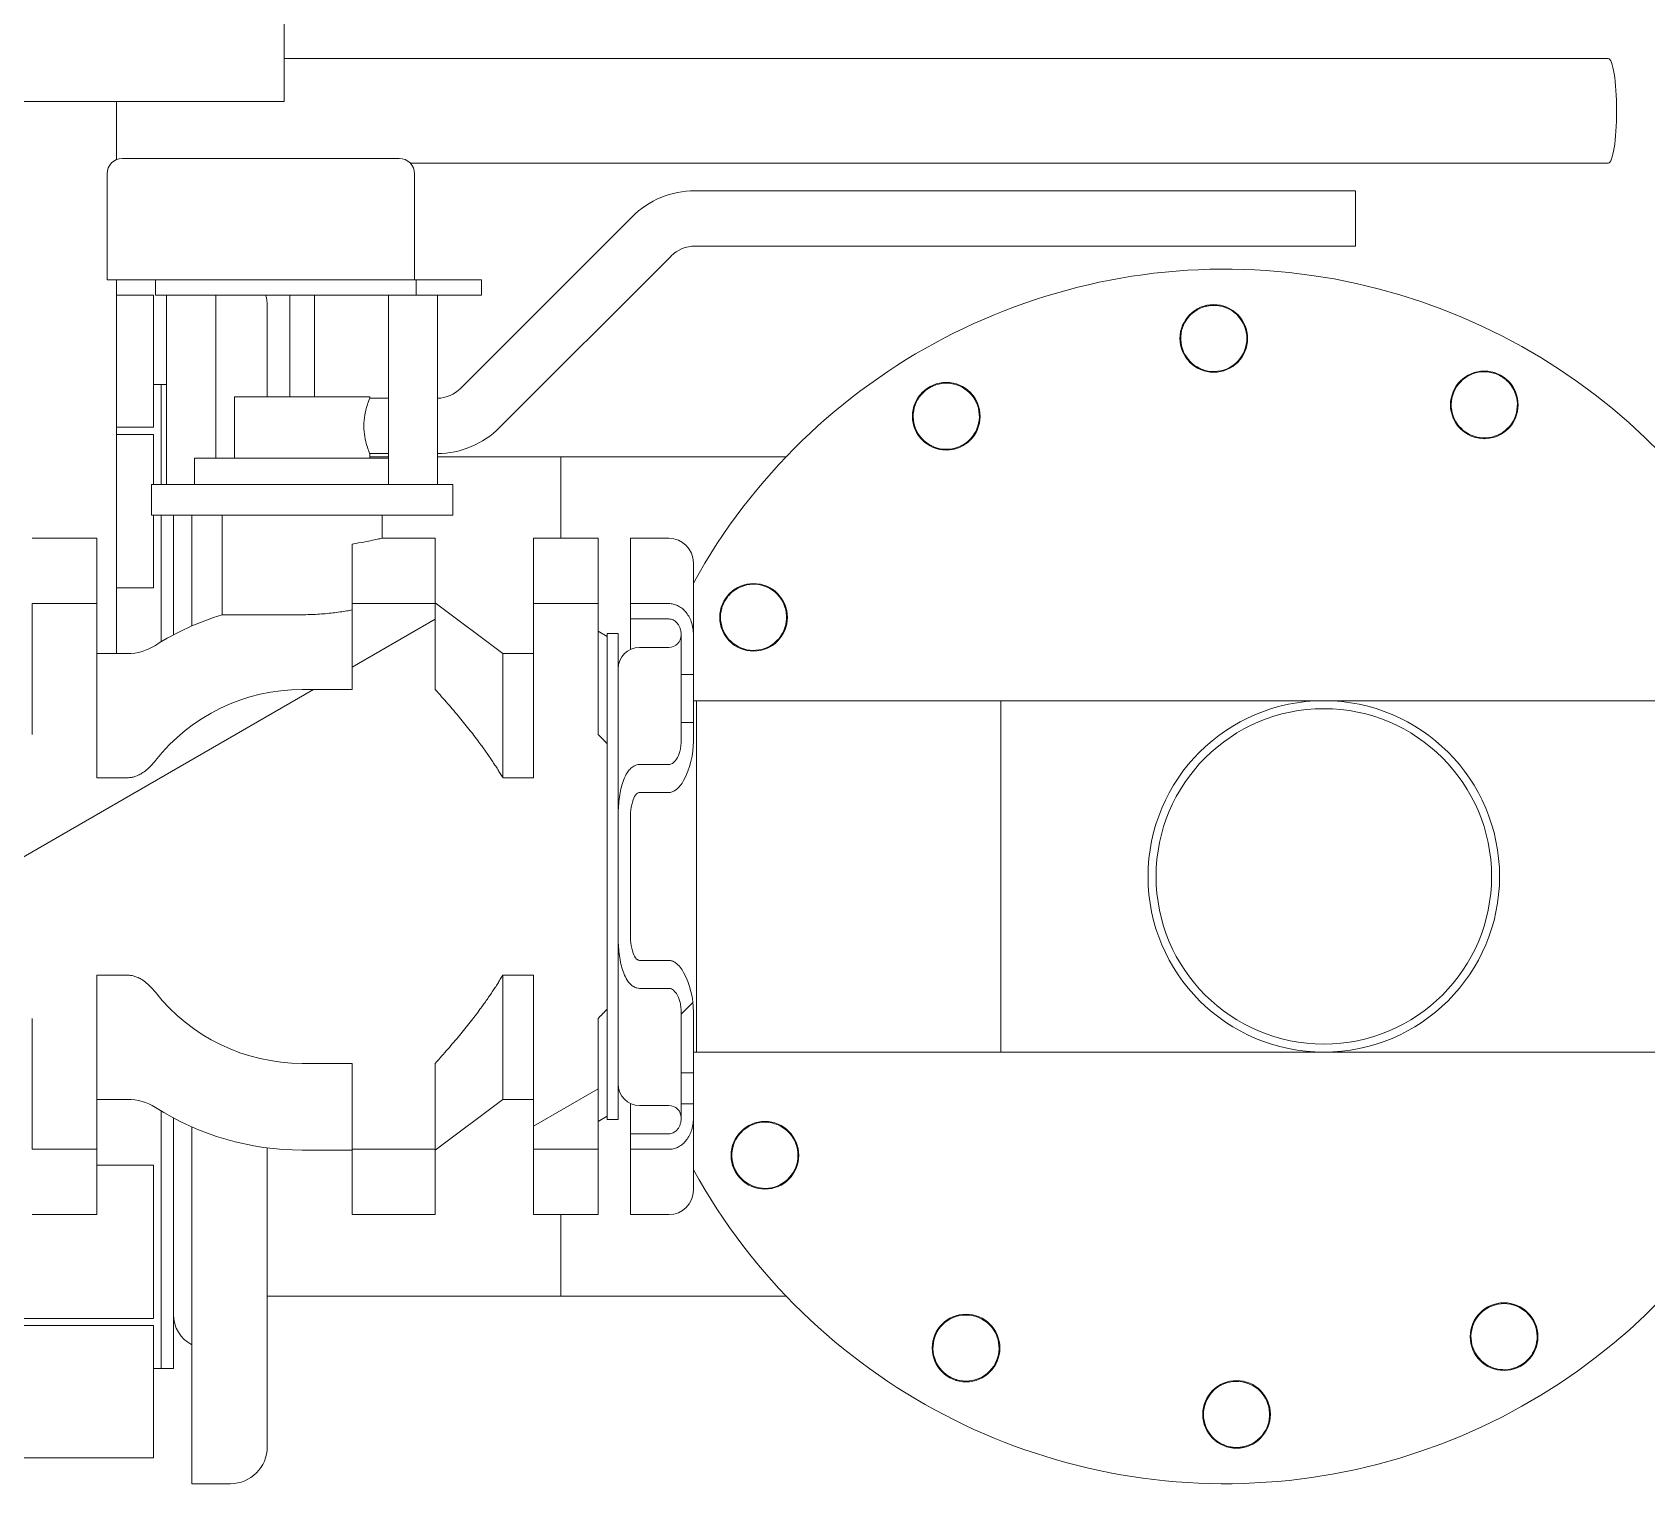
# Model space of a CAD drawing. Header units: millimetres. Extents: x -4172 to 126100, y -2 to 142133.
# Drawn here: x 20759 to 21809, y 14141 to 15085 of the extents above; entities that cross this region are included whole.
import ezdxf

# ---------------------------------------------------------------- set-up
doc = ezdxf.new("R2010")
doc.units = ezdxf.units.MM
doc.header["$LTSCALE"] = 100
doc.layers.add('Hatch', color=7, linetype='Continuous', lineweight=18)
doc.layers.add('P_Biomass (BM)', color=150, linetype='Continuous', lineweight=18, true_color=0x007fff)
pattern_1 = [(45, (0, 0), (-224.5064, 224.5064), [])]

msp = doc.modelspace()

# ---------------------------------------------------------------- hatches: boundary and pattern name
at = {"layer": 'Hatch'}
h = msp.add_hatch(dxfattribs=at)
h.set_pattern_fill('ANSI31', color=256, scale=2540, angle=-14.99998, style=0)
h.set_pattern_definition([(30, (0, 0), (-158.75, 274.963), [])])
edge = h.paths.add_edge_path()
edge.add_line((21133.46, 14449.61), (21133.46, 14497.84))
edge.add_line((21133.46, 14497.84), (21133.46, 14622.07))
edge.add_spline(control_points=[(21133.46, 14622.07), (21130.57, 14625.1), (21127.46, 14628.19)], knot_values=[0, 0, 0, 0.4285084, 0.4285084, 0.4285084], weights=[1, 1.0001882, 1], degree=2, periodic=0)
edge.add_line((21127.46, 14628.19), (21127.46, 14713.32))
edge.add_line((21127.46, 14713.32), (21085.46, 14713.32))
edge.add_line((21085.46, 14713.32), (21085.46, 14600.06))
edge.add_line((21085.46, 14600.06), (21065.46, 14600.06))
edge.add_spline(control_points=[(21065.46, 14600.06), (21050.26, 14625.82), (21021.46, 14657.43)], knot_values=[0, 0, 0, 3.6193458, 3.6193458, 3.6193458], weights=[1, 1.0161532, 1], degree=2, periodic=0)
edge.add_line((21021.46, 14657.43), (21021.46, 14713.32))
edge.add_line((21021.46, 14713.32), (20967.46, 14713.32))
edge.add_line((20967.46, 14713.32), (20967.46, 14657.43))
edge.add_line((20967.46, 14657.43), (20934.96, 14657.43))
edge.add_ellipse((20934.96, 14535.84), major_axis=(0, 121.59), ratio=1, start_angle=0, end_angle=51.71381)
edge.add_spline(control_points=[(20839.53, 14611.17), (20838.91, 14610.39), (20838.26, 14609.62), (20835.68, 14606.74), (20833.55, 14604.82), (20830.62, 14602.86), (20829.77, 14602.35), (20828.01, 14601.48), (20827.1, 14601.11), (20825.52, 14600.6), (20824.71, 14600.39), (20823.06, 14600.13), (20822.23, 14600.06), (20821.46, 14600.06)], knot_values=[5.3395149, 5.3395149, 5.3395149, 5.3395149, 5.477599, 5.477599, 5.8725163, 5.8725163, 6.0070149, 6.0070149, 6.1415135, 6.1415135, 6.2559755, 6.2559755, 6.3704375, 6.3704375, 6.3704375, 6.3704375], degree=3, periodic=0)
edge.add_line((20821.46, 14600.06), (20801.46, 14600.06))
edge.add_line((20801.46, 14600.06), (20801.46, 14713.32))
edge.add_line((20801.46, 14713.32), (20759.46, 14713.32))
edge.add_line((20759.46, 14713.32), (20759.46, 14628.19))
edge.add_spline(control_points=[(20759.46, 14628.19), (20756.36, 14625.1), (20753.46, 14622.07)], knot_values=[0, 0, 0, 0.4285084, 0.4285084, 0.4285084], weights=[1, 1.0001882, 1], degree=2, periodic=0)
edge.add_line((20753.46, 14622.07), (20753.46, 14449.61))
edge.add_spline(control_points=[(20753.46, 14449.61), (20756.36, 14446.58), (20759.46, 14443.49)], knot_values=[0, 0, 0, 0.4285084, 0.4285084, 0.4285084], weights=[1, 1.0001882, 1], degree=2, periodic=0)
edge.add_line((20759.46, 14443.49), (20759.46, 14358.36))
edge.add_line((20759.46, 14358.36), (20801.46, 14358.36))
edge.add_line((20801.46, 14358.36), (20801.46, 14471.61))
edge.add_line((20801.46, 14471.61), (20821.46, 14471.61))
edge.add_spline(control_points=[(20821.46, 14471.61), (20822.23, 14471.61), (20823.06, 14471.55), (20824.71, 14471.28), (20825.52, 14471.08), (20827.1, 14470.57), (20828.01, 14470.2), (20829.77, 14469.32), (20830.62, 14468.82), (20833.55, 14466.86), (20835.68, 14464.93), (20838.26, 14462.05), (20838.91, 14461.28), (20839.53, 14460.5)], knot_values=[6.3704375, 6.3704375, 6.3704375, 6.3704375, 6.4848995, 6.4848995, 6.5993615, 6.5993615, 6.7338601, 6.7338601, 6.8683587, 6.8683587, 7.263276, 7.263276, 7.4013601, 7.4013601, 7.4013601, 7.4013601], degree=3, periodic=0)
edge.add_ellipse((20934.96, 14535.84), major_axis=(75.34, -95.44), ratio=1, start_angle=270, end_angle=321.71381)
edge.add_line((20934.96, 14414.25), (20967.46, 14414.25))
edge.add_line((20967.46, 14414.25), (20967.46, 14358.36))
edge.add_line((20967.46, 14358.36), (21021.46, 14358.36))
edge.add_line((21021.46, 14358.36), (21021.46, 14414.25))
edge.add_spline(control_points=[(21021.46, 14414.25), (21050.26, 14445.86), (21065.46, 14471.61)], knot_values=[0, 0, 0, 3.6193458, 3.6193458, 3.6193458], weights=[1, 1.0161532, 1], degree=2, periodic=0)
edge.add_line((21065.46, 14471.61), (21085.46, 14471.61))
edge.add_line((21085.46, 14471.61), (21085.46, 14358.36))
edge.add_line((21085.46, 14358.36), (21127.46, 14358.36))
edge.add_line((21127.46, 14358.36), (21127.46, 14443.49))
edge.add_spline(control_points=[(21127.46, 14443.49), (21130.57, 14446.58), (21133.46, 14449.61)], knot_values=[0, 0, 0, 0.4285084, 0.4285084, 0.4285084], weights=[1, 1.0001882, 1], degree=2, periodic=0)
h = msp.add_hatch(dxfattribs=at)
h.set_pattern_fill('ANSI31', color=256, scale=2540, style=0)
h.set_pattern_definition(pattern_1)
edge = h.paths.add_edge_path()
edge.add_line((21181.46, 14667.14), (21189.46, 14667.14))
edge.add_line((21189.46, 14667.14), (21189.46, 14693.05))
edge.add_spline(control_points=[(21189.46, 14693.05), (21189.46, 14694.42), (21189.35, 14695.92), (21188.86, 14698.88), (21188.47, 14700.33), (21187.6, 14702.73), (21187.07, 14703.92), (21185.78, 14706.17), (21185.02, 14707.22), (21183.57, 14708.89), (21182.76, 14709.67), (21180.99, 14711.03), (21180.03, 14711.61), (21178.27, 14712.44), (21177.32, 14712.77), (21175.38, 14713.22), (21174.38, 14713.32), (21173.46, 14713.32)], knot_values=[-1.349575, -1.349575, -1.349575, -1.349575, -1.1439763, -1.1439763, -0.9383777, -0.9383777, -0.7604223, -0.7604223, -0.5824669, -0.5824669, -0.428648, -0.428648, -0.2748291, -0.2748291, -0.1374146, -0.1374146, 0, 0, 0, 0], degree=3, periodic=0)
edge.add_line((21173.46, 14713.32), (21148.46, 14713.32))
edge.add_line((21148.46, 14713.32), (21148.46, 14703.3))
edge.add_line((21148.46, 14703.3), (21173.46, 14703.3))
edge.add_spline(control_points=[(21173.46, 14703.3), (21173.92, 14703.3), (21174.42, 14703.25), (21175.38, 14703.03), (21175.85, 14702.86), (21176.73, 14702.44), (21177.21, 14702.14), (21178.1, 14701.45), (21178.5, 14701.06), (21179.23, 14700.21), (21179.61, 14699.67), (21180.26, 14698.53), (21180.53, 14697.93), (21180.97, 14696.71), (21181.16, 14695.98), (21181.41, 14694.5), (21181.46, 14693.74), (21181.46, 14693.05)], knot_values=[0, 0, 0, 0, 0.068367, 0.068367, 0.136734, 0.136734, 0.2141464, 0.2141464, 0.2915587, 0.2915587, 0.3817456, 0.3817456, 0.4719325, 0.4719325, 0.5753725, 0.5753725, 0.6788126, 0.6788126, 0.6788126, 0.6788126], degree=3, periodic=0)
edge.add_line((21181.46, 14693.05), (21181.46, 14667.14))
h = msp.add_hatch(dxfattribs=at)
h.set_pattern_fill('ANSI31', color=256, scale=2540, style=0)
h.set_pattern_definition(pattern_1)
edge = h.paths.add_edge_path()
edge.add_spline(control_points=[(21140.46, 14499.44), (21140.46, 14495.99), (21140.56, 14492.2), (21141.2, 14484.67), (21141.75, 14480.93), (21143, 14476.07), (21143.51, 14474.41), (21144.79, 14471.22), (21145.57, 14469.68), (21146.95, 14467.57), (21147.58, 14466.75), (21149, 14465.28), (21149.79, 14464.63), (21151.18, 14463.8), (21151.92, 14463.48), (21153.14, 14463.13), (21153.86, 14463.03), (21154.46, 14463.03)], knot_values=[1.7070926, 1.7070926, 1.7070926, 1.7070926, 2.2244686, 2.2244686, 2.7418447, 2.7418447, 2.9780871, 2.9780871, 3.2143294, 3.2143294, 3.355631, 3.355631, 3.4969325, 3.4969325, 3.5976216, 3.5976216, 3.6881143, 3.6881143, 3.6881143, 3.6881143], degree=3, periodic=0)
edge.add_line((21154.46, 14463.03), (21173.46, 14463.03))
edge.add_spline(control_points=[(21173.46, 14463.03), (21173.83, 14463.03), (21174.27, 14462.96), (21175.02, 14462.74), (21175.47, 14462.53), (21176.82, 14461.68), (21177.75, 14460.61), (21179.33, 14458.16), (21180.1, 14456.23), (21180.85, 14453.53), (21181.08, 14452.38), (21181.39, 14450.05), (21181.46, 14448.88), (21181.46, 14447.81)], knot_values=[1.6902346, 1.6902346, 1.6902346, 1.6902346, 1.7452298, 1.7452298, 1.807559, 1.807559, 1.9847108, 1.9847108, 2.2445725, 2.2445725, 2.4051975, 2.4051975, 2.5658225, 2.5658225, 2.5658225, 2.5658225], degree=3, periodic=0)
edge.add_line((21181.46, 14447.81), (21181.46, 14408.01))
edge.add_line((21181.46, 14408.01), (21189.46, 14408.01))
edge.add_line((21189.46, 14408.01), (21189.46, 14447.81))
edge.add_spline(control_points=[(21189.46, 14447.81), (21189.46, 14456.22), (21187.29, 14466.07), (21181.81, 14475.62), (21179.97, 14478.14), (21177.2, 14480.14), (21176.35, 14480.61), (21174.94, 14481.1), (21174.14, 14481.24), (21173.46, 14481.24)], knot_values=[1.5894752, 1.5894752, 1.5894752, 1.5894752, 2.8506152, 2.8506152, 3.2410358, 3.2410358, 3.3630572, 3.3630572, 3.4644546, 3.4644546, 3.4644546, 3.4644546], degree=3, periodic=0)
edge.add_line((21173.46, 14481.24), (21154.46, 14481.24))
edge.add_spline(control_points=[(21154.46, 14481.24), (21154.16, 14481.24), (21153.81, 14481.31), (21153.18, 14481.57), (21152.81, 14481.82), (21151.45, 14483.04), (21150.71, 14484.6), (21148.77, 14490), (21148.46, 14495.14), (21148.46, 14499.44)], knot_values=[-2.6755889, -2.6755889, -2.6755889, -2.6755889, -2.6307035, -2.6307035, -2.5738456, -2.5738456, -2.3577302, -2.3577302, -1.7134159, -1.7134159, -1.7134159, -1.7134159], degree=3, periodic=0)
edge.add_line((21148.46, 14499.44), (21148.46, 14572.24))
edge.add_spline(control_points=[(21148.46, 14572.24), (21148.46, 14576.53), (21148.77, 14581.68), (21150.71, 14587.08), (21151.45, 14588.64), (21152.81, 14589.85), (21153.18, 14590.11), (21153.81, 14590.36), (21154.16, 14590.44), (21154.46, 14590.44)], knot_values=[1.7134159, 1.7134159, 1.7134159, 1.7134159, 2.3577302, 2.3577302, 2.5738456, 2.5738456, 2.6307035, 2.6307035, 2.6755889, 2.6755889, 2.6755889, 2.6755889], degree=3, periodic=0)
edge.add_line((21154.46, 14590.44), (21173.46, 14590.44))
edge.add_spline(control_points=[(21173.46, 14590.44), (21174.14, 14590.44), (21174.94, 14590.58), (21176.35, 14591.06), (21177.2, 14591.53), (21179.97, 14593.53), (21181.81, 14596.06), (21187.29, 14605.61), (21189.46, 14615.46), (21189.46, 14623.87)], knot_values=[3.4644546, 3.4644546, 3.4644546, 3.4644546, 3.5658521, 3.5658521, 3.6878734, 3.6878734, 4.078294, 4.078294, 5.3394341, 5.3394341, 5.3394341, 5.3394341], degree=3, periodic=0)
edge.add_line((21189.46, 14623.87), (21189.46, 14635.91))
edge.add_line((21189.46, 14635.91), (21181.46, 14635.91))
edge.add_line((21181.46, 14635.91), (21181.46, 14623.87))
edge.add_spline(control_points=[(21181.46, 14623.87), (21181.46, 14622.8), (21181.39, 14621.62), (21181.08, 14619.3), (21180.85, 14618.14), (21180.1, 14615.44), (21179.33, 14613.51), (21177.75, 14611.07), (21176.82, 14609.99), (21175.47, 14609.15), (21175.02, 14608.94), (21174.27, 14608.71), (21173.83, 14608.65), (21173.46, 14608.65)], knot_values=[0.8146468, 0.8146468, 0.8146468, 0.8146468, 0.9752718, 0.9752718, 1.1358967, 1.1358967, 1.3957585, 1.3957585, 1.5729103, 1.5729103, 1.6352395, 1.6352395, 1.6902346, 1.6902346, 1.6902346, 1.6902346], degree=3, periodic=0)
edge.add_line((21173.46, 14608.65), (21154.46, 14608.65))
edge.add_spline(control_points=[(21154.46, 14608.65), (21153.86, 14608.65), (21153.14, 14608.54), (21151.92, 14608.2), (21151.18, 14607.87), (21149.79, 14607.05), (21149, 14606.4), (21147.58, 14604.92), (21146.95, 14604.1), (21145.57, 14602), (21144.79, 14600.46), (21143.51, 14597.26), (21143, 14595.61), (21141.75, 14590.74), (21141.2, 14587.01), (21140.56, 14579.48), (21140.46, 14575.69), (21140.46, 14572.24)], knot_values=[-3.6881143, -3.6881143, -3.6881143, -3.6881143, -3.5976216, -3.5976216, -3.4969325, -3.4969325, -3.355631, -3.355631, -3.2143294, -3.2143294, -2.9780871, -2.9780871, -2.7418447, -2.7418447, -2.2244686, -2.2244686, -1.7070926, -1.7070926, -1.7070926, -1.7070926], degree=3, periodic=0)
edge.add_line((21140.46, 14572.24), (21140.46, 14499.44))
h = msp.add_hatch(dxfattribs=at)
h.set_pattern_fill('ANSI31', color=256, scale=2540, style=0)
h.set_pattern_definition(pattern_1)
edge = h.paths.add_edge_path()
edge.add_line((21189.46, 14387.87), (21181.46, 14387.87))
edge.add_line((21181.46, 14387.87), (21181.46, 14378.62))
edge.add_spline(control_points=[(21181.46, 14378.62), (21181.46, 14377.93), (21181.41, 14377.18), (21181.16, 14375.69), (21180.97, 14374.96), (21180.53, 14373.75), (21180.26, 14373.14), (21179.61, 14372), (21179.23, 14371.47), (21178.5, 14370.62), (21178.1, 14370.22), (21177.21, 14369.53), (21176.73, 14369.24), (21175.85, 14368.82), (21175.38, 14368.65), (21174.42, 14368.43), (21173.92, 14368.37), (21173.46, 14368.37)], knot_values=[-0.6788126, -0.6788126, -0.6788126, -0.6788126, -0.5753725, -0.5753725, -0.4719325, -0.4719325, -0.3817456, -0.3817456, -0.2915587, -0.2915587, -0.2141464, -0.2141464, -0.136734, -0.136734, -0.068367, -0.068367, 0, 0, 0, 0], degree=3, periodic=0)
edge.add_line((21173.46, 14368.37), (21148.46, 14368.37))
edge.add_line((21148.46, 14368.37), (21148.46, 14358.36))
edge.add_line((21148.46, 14358.36), (21173.46, 14358.36))
edge.add_spline(control_points=[(21173.46, 14358.36), (21174.38, 14358.36), (21175.38, 14358.46), (21177.32, 14358.9), (21178.27, 14359.24), (21180.03, 14360.06), (21180.99, 14360.64), (21182.76, 14362.01), (21183.57, 14362.79), (21185.02, 14364.45), (21185.78, 14365.51), (21187.07, 14367.75), (21187.6, 14368.94), (21188.47, 14371.35), (21188.86, 14372.8), (21189.35, 14375.75), (21189.46, 14377.25), (21189.46, 14378.62)], knot_values=[0, 0, 0, 0, 0.1374146, 0.1374146, 0.2748291, 0.2748291, 0.428648, 0.428648, 0.5824669, 0.5824669, 0.7604223, 0.7604223, 0.9383777, 0.9383777, 1.1439763, 1.1439763, 1.349575, 1.349575, 1.349575, 1.349575], degree=3, periodic=0)
edge.add_line((21189.46, 14378.62), (21189.46, 14387.87))

# ---------------------------------------------------------------- linework, layer by layer
at = {"layer": 'P_Biomass (BM)'}
for p, q in [((20923.29, 15711.84), (20923.29, 15039.84)), ((20923.29, 15067.84), (21784.43, 15067.84)), ((20734.29, 15039.84), (20814.29, 15039.84)), ((20814.29, 15039.84), (20814.29, 15002.09)), ((20923.29, 15039.84), (20814.29, 15039.84)), ((20818.09, 15002.84), (20998.09, 15002.84)), ((21005.24, 14999.84), (21784.43, 14999.84)), ((20808.09, 14923.84), (20808.09, 14992.84)), ((21008.09, 14923.84), (21008.09, 14992.84)), ((21190.53, 14981.84), (21619.96, 14981.84)), ((21619.96, 14945.84), (21619.96, 14981.84)), ((21037.95, 14853.28), (21149.52, 14964.85)), ((21190.53, 14945.84), (21619.96, 14945.84)), ((21063.41, 14827.83), (21174.98, 14939.39)), ((20993.17, 14923.84), (20808.09, 14923.84)), ((20814.29, 14923.84), (20814.29, 14680.84)), ((20839.5, 14913.84), (20839.5, 14923.84)), ((20993.17, 14923.84), (21009.21, 14923.84)), ((21009.21, 14923.84), (21051.64, 14923.84)), ((21009.21, 14913.84), (21009.21, 14923.84)), ((21051.64, 14913.84), (21051.64, 14923.84)), ((20814.29, 14913.91), (20838.29, 14913.91)), ((20838.29, 14873.91), (20838.29, 14913.91)), ((20839.5, 14913.84), (20848.3, 14913.84)), ((20846.84, 14790.84), (20846.84, 14913.84)), ((20856.17, 14913.84), (20848.3, 14913.84)), ((20856.17, 14913.84), (20992.55, 14913.84)), ((20878.84, 14807.84), (20878.84, 14913.84)), ((20926.96, 14847.84), (20926.96, 14913.84)), ((20942.96, 14847.84), (20942.96, 14913.84)), ((20991.09, 14790.84), (20991.09, 14913.84)), ((21000.42, 14913.84), (20992.55, 14913.84)), ((21000.42, 14913.84), (21009.21, 14913.84)), ((21009.21, 14913.84), (21051.64, 14913.84)), ((21023.09, 14790.84), (21023.09, 14913.84)), ((20912.29, 14897.29), (20912.29, 14906.84)), ((20912.29, 14897.29), (20912.29, 14895.03)), ((20912.29, 14847.84), (20912.29, 14895.03)), ((20838.29, 14873.91), (20838.29, 14827.98)), ((20838.29, 14855.84), (20843.29, 14855.84)), ((20843.29, 14790.84), (20843.29, 14855.84)), ((20843.29, 14855.84), (20846.84, 14855.84)), ((20843.29, 14790.84), (20843.29, 14855.84)), ((20890.96, 14847.84), (20978.96, 14847.84)), ((20890.96, 14847.84), (20890.96, 14807.84)), ((20978.96, 14847.84), (20978.96, 14846.84)), ((20978.96, 14846.84), (20991.09, 14846.84)), ((20838.29, 14827.98), (20814.29, 14827.98)), ((20814.29, 14823.33), (20838.29, 14823.33)), ((20838.29, 14790.84), (20838.29, 14823.33)), ((20864.96, 14807.84), (20991.09, 14807.84)), ((20864.96, 14807.84), (20864.96, 14790.84)), ((20978.96, 14810.84), (20991.09, 14810.84)), ((20978.96, 14810.84), (20978.96, 14807.84)), ((20978.96, 14808.84), (20991.09, 14808.84)), ((21023.09, 14808.84), (21103.29, 14808.84)), ((21103.29, 14808.84), (21103.29, 14755.84)), ((21103.29, 14755.84), (21103.29, 14808.84)), ((21249.82, 14808.84), (21103.29, 14808.84)), ((21032.96, 14790.84), (20836.96, 14790.84)), ((20836.96, 14790.84), (20836.96, 14770.84)), ((21032.96, 14770.84), (21032.96, 14790.84)), ((20836.96, 14770.84), (21032.96, 14770.84)), ((20838.29, 14763.33), (20838.29, 14770.84)), ((20838.29, 14763.33), (20838.29, 14723.55)), ((20843.29, 14688.42), (20843.29, 14770.84)), ((20843.29, 14688.42), (20843.29, 14770.84)), ((20851.29, 14692.95), (20851.29, 14770.84)), ((20863.29, 14698.77), (20863.29, 14770.84)), ((20882.96, 14770.84), (20882.96, 14706.07)), ((20986.96, 14770.84), (20986.96, 14755.84)), ((20801.46, 14755.84), (20759.46, 14755.84)), ((20801.46, 14755.84), (20801.46, 14713.32)), ((21021.46, 14755.84), (20986.96, 14755.84)), ((21021.46, 14755.84), (21021.46, 14713.32)), ((21085.46, 14755.84), (21085.46, 14713.32)), ((21127.46, 14755.84), (21085.46, 14755.84)), ((21127.46, 14755.84), (21127.46, 14713.32)), ((21148.46, 14713.32), (21148.46, 14755.84)), ((21148.46, 14755.84), (21173.46, 14755.84)), ((20967.46, 14752.06), (20967.46, 14713.32)), ((21189.46, 14693.05), (21189.46, 14739.84)), ((20838.29, 14723.55), (20814.29, 14723.55)), ((20801.46, 14713.32), (20759.46, 14713.32)), ((20759.46, 14713.32), (20759.46, 14628.19)), ((20801.46, 14600.06), (20801.46, 14713.32)), ((21021.46, 14713.32), (20967.46, 14713.32)), ((20967.46, 14713.32), (20967.46, 14657.43)), ((21065.46, 14680.84), (21021.46, 14713.84)), ((21021.46, 14657.43), (21021.46, 14713.32)), ((21127.46, 14713.32), (21085.46, 14713.32)), ((21085.46, 14713.32), (21085.46, 14600.06)), ((21127.46, 14628.19), (21127.46, 14713.32)), ((21173.46, 14713.32), (21148.46, 14713.32)), ((21148.46, 14713.32), (21148.46, 14703.3)), ((20882.96, 14706.07), (20934.96, 14706.07)), ((21148.46, 14703.3), (21173.46, 14703.3)), ((21148.46, 14683.49), (21148.46, 14703.3)), ((21133.46, 14691.84), (21127.46, 14695.3)), ((21133.46, 14377.84), (21133.46, 14693.84)), ((21133.46, 14693.84), (21140.46, 14693.84)), ((21140.46, 14377.84), (21140.46, 14693.84)), ((21181.46, 14693.05), (21181.46, 14667.14)), ((21189.46, 14667.14), (21189.46, 14693.05)), ((20821.46, 14680.84), (20801.46, 14680.84)), ((21065.46, 14680.84), (21065.46, 14600.06)), ((21085.46, 14680.84), (21065.46, 14680.84)), ((21154.46, 14684.84), (21173.46, 14684.84)), ((21181.46, 14667.14), (21189.46, 14667.14)), ((21181.46, 14635.91), (21181.46, 14667.14)), ((21189.46, 14667.14), (21189.46, 14635.91)), ((20967.46, 14657.43), (20934.96, 14657.43)), ((21189.46, 14650.14), (21191.46, 14650.14)), ((22011.46, 14650.14), (21189.46, 14650.14)), ((21191.46, 14421.54), (21191.46, 14650.14)), ((21389.46, 14421.54), (21389.46, 14650.14)), ((21809.46, 14650.14), (21389.46, 14650.14)), ((21189.46, 14635.91), (21181.46, 14635.91)), ((21181.46, 14635.91), (21181.46, 14623.87)), ((21189.46, 14623.87), (21189.46, 14635.91)), ((21173.46, 14608.65), (21154.46, 14608.65)), ((20821.46, 14600.06), (20801.46, 14600.06)), ((21085.46, 14600.06), (21065.46, 14600.06)), ((21154.46, 14590.44), (21173.46, 14590.44)), ((21148.46, 14499.44), (21148.46, 14572.24)), ((21173.46, 14481.24), (21154.46, 14481.24)), ((20801.46, 14358.36), (20801.46, 14471.61)), ((20801.46, 14471.61), (20821.46, 14471.61)), ((21065.46, 14471.61), (21085.46, 14471.61)), ((21065.46, 14471.61), (21065.46, 14390.84)), ((21085.46, 14471.61), (21085.46, 14358.36)), ((21154.46, 14463.03), (21173.46, 14463.03)), ((20759.46, 14443.49), (20759.46, 14358.36)), ((21127.46, 14358.36), (21127.46, 14443.49)), ((21181.46, 14447.81), (21181.46, 14408.01)), ((21189.46, 14408.01), (21189.46, 14447.81)), ((21189.46, 14421.54), (21191.46, 14421.54)), ((22011.46, 14421.54), (21189.46, 14421.54)), ((21809.46, 14421.54), (21389.46, 14421.54)), ((20934.96, 14414.25), (20967.46, 14414.25)), ((20967.46, 14414.25), (20967.46, 14358.36)), ((21021.46, 14358.36), (21021.46, 14414.25)), ((21181.46, 14408.01), (21189.46, 14408.01)), ((21181.46, 14387.87), (21181.46, 14408.01)), ((21189.46, 14408.01), (21189.46, 14387.87)), ((20821.46, 14390.84), (20801.46, 14390.84)), ((21065.46, 14390.84), (21021.46, 14357.84)), ((21085.46, 14390.84), (21065.46, 14390.84)), ((21148.46, 14368.37), (21148.46, 14388.19)), ((21154.46, 14386.84), (21173.46, 14386.84)), ((21189.46, 14387.87), (21181.46, 14387.87)), ((21181.46, 14387.87), (21181.46, 14378.62)), ((21189.46, 14378.62), (21189.46, 14387.87)), ((20843.29, 14215.84), (20843.29, 14383.26)), ((20843.29, 14215.84), (20843.29, 14383.26)), ((20851.29, 14215.84), (20851.29, 14378.73)), ((21133.46, 14379.84), (21127.46, 14376.37)), ((21133.46, 14377.84), (21140.46, 14377.84)), ((21189.46, 14331.84), (21189.46, 14378.62)), ((20863.29, 14140.84), (20863.29, 14372.9)), ((21173.46, 14368.37), (21148.46, 14368.37)), ((21148.46, 14368.37), (21148.46, 14358.36)), ((20759.46, 14358.36), (20801.46, 14358.36)), ((20801.46, 14358.36), (20801.46, 14315.84)), ((20912.29, 14282.68), (20912.29, 14359.29)), ((20967.46, 14357.84), (20934.96, 14357.84)), ((20967.46, 14358.36), (21021.46, 14358.36)), ((20967.46, 14358.36), (20967.46, 14315.84)), ((21021.46, 14358.36), (21021.46, 14315.84)), ((21085.46, 14358.36), (21127.46, 14358.36)), ((21085.46, 14358.36), (21085.46, 14315.84)), ((21127.46, 14358.36), (21127.46, 14315.84)), ((21148.46, 14358.36), (21173.46, 14358.36)), ((21148.46, 14315.84), (21148.46, 14358.36)), ((20801.46, 14348.13), (20838.29, 14348.13)), ((20838.29, 14348.13), (20838.29, 14308.35)), ((20801.46, 14315.84), (20759.46, 14315.84)), ((21021.46, 14315.84), (20967.46, 14315.84)), ((21127.46, 14315.84), (21085.46, 14315.84)), ((21103.29, 14315.84), (21103.29, 14262.84)), ((21103.29, 14262.84), (21103.29, 14315.84)), ((21148.46, 14315.84), (21173.46, 14315.84)), ((20838.29, 14248.35), (20838.29, 14308.35)), ((20912.29, 14282.68), (20912.29, 14275.82)), ((20912.29, 14180.99), (20912.29, 14275.82)), ((20912.29, 14262.84), (21103.29, 14262.84)), ((21249.82, 14262.84), (21103.29, 14262.84)), ((20710.29, 14248.35), (20838.29, 14248.35)), ((20710.29, 14243.7), (20838.29, 14243.7)), ((20838.29, 14243.7), (20838.29, 14197.76)), ((20838.29, 14215.84), (20843.29, 14215.84)), ((20843.29, 14215.84), (20851.29, 14215.84)), ((20838.29, 14157.76), (20838.29, 14197.76)), ((20912.29, 14180.99), (20912.29, 14178.34)), ((20912.29, 14164.84), (20912.29, 14178.34)), ((20710.29, 14157.76), (20838.29, 14157.76)), ((20863.29, 14140.84), (20888.29, 14140.84))]:
    msp.add_line(p, q, dxfattribs=at)
for centre, radius in [((21527.89, 14885.76), 22), ((21703.84, 14842.58), 22), ((21353.92, 14835.17), 22), ((21228.55, 14704.38), 22), ((21599.46, 14535.84), 114.3), ((21599.46, 14535.84), 109.1), ((21235.96, 14354.46), 22), ((21366.75, 14229.09), 22), ((21716.67, 14236.5), 22), ((21542.7, 14185.92), 22)]:
    msp.add_circle(centre, radius, dxfattribs=at)
for centre, radius, start, end in [((20818.09, 14992.84), 10, 90, 180), ((20998.09, 14992.84), 10, 0, 90), ((21190.53, 14923.84), 58, 90, 135), ((21190.53, 14923.84), 22, 90, 135), ((21535.29, 14535.84), 395, 16.82007, 151.1067), ((20888.29, 14906.84), 24, 0, 16.95776), ((21527.89, 14885.76), 21.5, 103.96535, 78.46011), ((21703.84, 14842.58), 21.5, 73.96535, 48.46011), ((21022.4, 14868.84), 22, 271.80653, 315), ((21353.92, 14835.17), 21.5, 133.96535, 108.46011), ((21022.4, 14868.84), 58, 270.68514, 315), ((21173.46, 14739.84), 16, 0, 90), ((21228.55, 14704.38), 21.5, 163.96535, 138.46011), ((20934.96, 14535.84), 178, 106.98581, 122.42346), ((21173.46, 14692.84), 8, 270, 0), ((20821.46, 14714.52), 33.69, 270, 302.42346), ((21154.46, 14670.84), 14, 90, 180), ((20934.96, 14535.84), 121.59, 90, 141.71381), ((20934.96, 14535.84), 121.59, 218.28619, 270), ((21535.29, 14535.84), 395, 208.8933, 343.17993), ((21154.46, 14400.84), 14, 180, 270), ((20821.46, 14357.15), 33.69, 57.57654, 90), ((20934.96, 14535.84), 178, 237.57654, 270), ((21173.46, 14378.84), 8, 0, 90), ((21235.96, 14354.46), 21.5, 223.96535, 198.46011), ((21173.46, 14331.84), 16, 270, 0), ((20873.29, 14250.84), 22, 180, 242.96431), ((21366.75, 14229.09), 21.5, 253.96535, 228.46011), ((21716.67, 14236.5), 21.5, 313.96535, 288.46011), ((21542.7, 14185.92), 21.5, 283.96535, 258.46011), ((20888.29, 14164.84), 24, 270, 0)]:
    msp.add_arc(centre, radius, start, end, dxfattribs=at)
msp.add_ellipse((21784.43, 15033.84), major_axis=(0, 34), ratio=0.1604223, start_param=3.1415927, end_param=6.2831853, dxfattribs=at)
for points, knots in [([(21522.7, 14906.62), (21522.81, 14906.65), (21522.93, 14906.68), (21523.87, 14906.9), (21524.71, 14907.04), (21525.91, 14907.17), (21526.26, 14907.2), (21526.75, 14907.23), (21526.9, 14907.24), (21527.12, 14907.25), (21527.19, 14907.25), (21527.31, 14907.25), (21527.36, 14907.25), (21527.45, 14907.26), (21527.5, 14907.26), (21527.61, 14907.26), (21527.67, 14907.26), (21527.86, 14907.26), (21527.99, 14907.26), (21529.13, 14907.25), (21530.15, 14907.16), (21531.5, 14906.96), (21531.84, 14906.89), (21532.19, 14906.82)], [-0.58655604, -0.58655604, -0.58655604, -0.58655604, -0.56860176, -0.56860176, -0.44141973, -0.44141973, -0.38852088, -0.38852088, -0.36684627, -0.36684627, -0.35574303, -0.35574303, -0.34855493, -0.34855493, -0.3417734, -0.3417734, -0.33268463, -0.33268463, -0.31326392, -0.31326392, -0.16085624, -0.16085624, -0.10822185, -0.10822185, -0.10822185, -0.10822185]), ([(20912.29, 14895.03), (20912.29, 14895.33), (20912.29, 14895.6), (20912.29, 14896.48), (20912.29, 14896.91), (20912.29, 14897.22), (20912.29, 14897.27), (20912.29, 14897.29)], [-2.17736247, -2.17736247, -2.17736247, -2.17736247, -2.07623279, -2.07623279, -1.81189965, -1.81189965, -1.69812221, -1.69812221, -1.69812221, -1.69812221]), ([(21709.78, 14863.25), (21709.95, 14863.2), (21710.11, 14863.15), (21711.07, 14862.85), (21711.85, 14862.55), (21712.92, 14862.08), (21713.22, 14861.93), (21713.65, 14861.72), (21713.78, 14861.65), (21713.96, 14861.55), (21714.01, 14861.52), (21714.11, 14861.47), (21714.14, 14861.45), (21714.21, 14861.41), (21714.25, 14861.4), (21714.33, 14861.35), (21714.38, 14861.32), (21714.53, 14861.24), (21714.63, 14861.18), (21715.68, 14860.57), (21716.57, 14859.94), (21717.64, 14859.07), (21717.87, 14858.87), (21718.1, 14858.68)], [-0.5865445, -0.5865445, -0.5865445, -0.5865445, -0.56031937, -0.56031937, -0.43572732, -0.43572732, -0.38549956, -0.38549956, -0.36394548, -0.36394548, -0.3544657, -0.3544657, -0.34825174, -0.34825174, -0.3423328, -0.3423328, -0.33431261, -0.33431261, -0.31612682, -0.31612682, -0.15331458, -0.15331458, -0.1082215, -0.1082215, -0.1082215, -0.1082215]), ([(21338.99, 14850.65), (21339.08, 14850.73), (21339.17, 14850.82), (21339.87, 14851.48), (21340.53, 14852.02), (21341.5, 14852.73), (21341.79, 14852.93), (21342.2, 14853.2), (21342.32, 14853.28), (21342.51, 14853.4), (21342.57, 14853.44), (21342.68, 14853.5), (21342.72, 14853.53), (21342.8, 14853.57), (21342.84, 14853.6), (21342.93, 14853.65), (21342.98, 14853.68), (21343.14, 14853.78), (21343.25, 14853.84), (21344.25, 14854.41), (21345.17, 14854.84), (21346.45, 14855.34), (21346.78, 14855.46), (21347.11, 14855.57)], [-0.58655604, -0.58655604, -0.58655604, -0.58655604, -0.56860176, -0.56860176, -0.44141973, -0.44141973, -0.38852088, -0.38852088, -0.36684627, -0.36684627, -0.35574303, -0.35574303, -0.34855493, -0.34855493, -0.3417734, -0.3417734, -0.33268463, -0.33268463, -0.31326392, -0.31326392, -0.16085624, -0.16085624, -0.10822185, -0.10822185, -0.10822185, -0.10822185]), ([(20975.11, 14828.84), (20975.11, 14831.13), (20975.33, 14833.55), (20976.08, 14837.98), (20976.6, 14839.98), (20977.56, 14843.15), (20978.06, 14844.53), (20978.77, 14846.38), (20978.96, 14846.84), (20978.96, 14846.84)], [0, 0, 0, 0, 0.3436315, 0.3436315, 0.6872631, 0.6872631, 1.0305113, 1.0305113, 1.3737596, 1.3737596, 1.3737596, 1.3737596]), ([(20978.96, 14810.84), (20978.96, 14810.84), (20978.77, 14811.3), (20978.06, 14813.15), (20977.56, 14814.53), (20976.6, 14817.69), (20976.08, 14819.7), (20975.33, 14824.12), (20975.11, 14826.55), (20975.11, 14828.84)], [4.1212787, 4.1212787, 4.1212787, 4.1212787, 4.464527, 4.464527, 4.8077752, 4.8077752, 5.1514068, 5.1514068, 5.4950383, 5.4950383, 5.4950383, 5.4950383]), ([(20986.96, 14755.84), (20986.96, 14755.84), (20986.65, 14755.76), (20985.33, 14755.46), (20984.32, 14755.22), (20981.66, 14754.64), (20980.01, 14754.29), (20976.2, 14753.54), (20974.03, 14753.13), (20970.41, 14752.52), (20968.98, 14752.29), (20967.46, 14752.06)], [11.8008528, 11.8008528, 11.8008528, 11.8008528, 12.2925277, 12.2925277, 12.7842026, 12.7842026, 13.2758776, 13.2758776, 13.7675525, 13.7675525, 14.0512887, 14.0512887, 14.0512887, 14.0512887]), ([(21189.46, 14693.05), (21189.46, 14694.42), (21189.35, 14695.92), (21188.86, 14698.88), (21188.47, 14700.33), (21187.6, 14702.73), (21187.07, 14703.92), (21185.78, 14706.17), (21185.02, 14707.22), (21183.57, 14708.89), (21182.76, 14709.67), (21180.99, 14711.03), (21180.03, 14711.61), (21178.27, 14712.44), (21177.32, 14712.77), (21175.38, 14713.22), (21174.38, 14713.32), (21173.46, 14713.32)], [-1.349575, -1.349575, -1.349575, -1.349575, -1.1439763, -1.1439763, -0.9383777, -0.9383777, -0.7604223, -0.7604223, -0.5824669, -0.5824669, -0.428648, -0.428648, -0.2748291, -0.2748291, -0.1374146, -0.1374146, 0, 0, 0, 0]), ([(21207.89, 14710.32), (21207.93, 14710.49), (21207.98, 14710.66), (21208.29, 14711.62), (21208.58, 14712.4), (21209.06, 14713.46), (21209.2, 14713.76), (21209.42, 14714.19), (21209.48, 14714.32), (21209.58, 14714.5), (21209.61, 14714.56), (21209.66, 14714.65), (21209.68, 14714.69), (21209.72, 14714.76), (21209.74, 14714.79), (21209.78, 14714.87), (21209.81, 14714.92), (21209.89, 14715.07), (21209.96, 14715.18), (21210.57, 14716.22), (21211.19, 14717.11), (21212.06, 14718.19), (21212.26, 14718.42), (21212.46, 14718.64)], [-0.5865445, -0.5865445, -0.5865445, -0.5865445, -0.56031937, -0.56031937, -0.43572732, -0.43572732, -0.38549956, -0.38549956, -0.36394548, -0.36394548, -0.3544657, -0.3544657, -0.34825174, -0.34825174, -0.3423328, -0.3423328, -0.33431261, -0.33431261, -0.31612682, -0.31612682, -0.15331458, -0.15331458, -0.1082215, -0.1082215, -0.1082215, -0.1082215]), ([(20967.46, 14709.15), (20966.36, 14708.94), (20965.2, 14708.73), (20961.18, 14708.06), (20958.12, 14707.61), (20951.72, 14706.87), (20948.37, 14706.57), (20941.64, 14706.17), (20938.25, 14706.07), (20934.96, 14706.07)], [-1.6866973, -1.6866973, -1.6866973, -1.6866973, -1.478624, -1.478624, -0.9857494, -0.9857494, -0.4928747, -0.4928747, 0, 0, 0, 0]), ([(21173.46, 14703.3), (21173.92, 14703.3), (21174.42, 14703.25), (21175.38, 14703.03), (21175.85, 14702.86), (21176.73, 14702.44), (21177.21, 14702.14), (21178.1, 14701.45), (21178.5, 14701.06), (21179.23, 14700.21), (21179.61, 14699.67), (21180.26, 14698.53), (21180.53, 14697.93), (21180.97, 14696.71), (21181.16, 14695.98), (21181.41, 14694.5), (21181.46, 14693.74), (21181.46, 14693.05)], [0, 0, 0, 0, 0.06836702, 0.06836702, 0.13673403, 0.13673403, 0.21414637, 0.21414637, 0.29155872, 0.29155872, 0.38174559, 0.38174559, 0.47193247, 0.47193247, 0.57537251, 0.57537251, 0.67881256, 0.67881256, 0.67881256, 0.67881256]), ([(21173.46, 14590.44), (21174.14, 14590.44), (21174.94, 14590.58), (21176.35, 14591.06), (21177.2, 14591.53), (21179.97, 14593.53), (21181.81, 14596.06), (21187.29, 14605.61), (21189.46, 14615.46), (21189.46, 14623.87)], [3.4644546, 3.4644546, 3.4644546, 3.4644546, 3.5658521, 3.5658521, 3.6878734, 3.6878734, 4.078294, 4.078294, 5.3394341, 5.3394341, 5.3394341, 5.3394341]), ([(21181.46, 14623.87), (21181.46, 14622.8), (21181.39, 14621.62), (21181.08, 14619.3), (21180.85, 14618.14), (21180.1, 14615.44), (21179.33, 14613.51), (21177.75, 14611.07), (21176.82, 14609.99), (21175.47, 14609.15), (21175.02, 14608.94), (21174.27, 14608.71), (21173.83, 14608.65), (21173.46, 14608.65)], [0.8146468, 0.8146468, 0.8146468, 0.8146468, 0.97527176, 0.97527176, 1.13589672, 1.13589672, 1.39575846, 1.39575846, 1.57291026, 1.57291026, 1.63523945, 1.63523945, 1.69023463, 1.69023463, 1.69023463, 1.69023463]), ([(20839.53, 14611.17), (20838.91, 14610.39), (20838.26, 14609.62), (20835.68, 14606.74), (20833.55, 14604.82), (20830.62, 14602.86), (20829.77, 14602.35), (20828.01, 14601.48), (20827.1, 14601.11), (20825.52, 14600.6), (20824.71, 14600.39), (20823.06, 14600.13), (20822.23, 14600.06), (20821.46, 14600.06)], [5.3395149, 5.3395149, 5.3395149, 5.3395149, 5.477599, 5.477599, 5.8725163, 5.8725163, 6.0070149, 6.0070149, 6.1415135, 6.1415135, 6.2559755, 6.2559755, 6.3704375, 6.3704375, 6.3704375, 6.3704375]), ([(21154.46, 14608.65), (21153.86, 14608.65), (21153.14, 14608.54), (21151.92, 14608.2), (21151.18, 14607.87), (21149.79, 14607.05), (21149, 14606.4), (21147.58, 14604.92), (21146.95, 14604.1), (21145.57, 14602), (21144.79, 14600.46), (21143.51, 14597.26), (21143, 14595.61), (21141.75, 14590.74), (21141.2, 14587.01), (21140.56, 14579.48), (21140.46, 14575.69), (21140.46, 14572.24)], [-3.6881143, -3.6881143, -3.6881143, -3.6881143, -3.5976216, -3.5976216, -3.4969325, -3.4969325, -3.355631, -3.355631, -3.2143294, -3.2143294, -2.9780871, -2.9780871, -2.7418447, -2.7418447, -2.2244686, -2.2244686, -1.7070926, -1.7070926, -1.7070926, -1.7070926]), ([(21148.46, 14572.24), (21148.46, 14576.53), (21148.77, 14581.68), (21150.71, 14587.08), (21151.45, 14588.64), (21152.81, 14589.85), (21153.18, 14590.11), (21153.81, 14590.36), (21154.16, 14590.44), (21154.46, 14590.44)], [1.71341588, 1.71341588, 1.71341588, 1.71341588, 2.35773023, 2.35773023, 2.57384563, 2.57384563, 2.63070355, 2.63070355, 2.67558886, 2.67558886, 2.67558886, 2.67558886]), ([(21140.46, 14499.44), (21140.46, 14495.99), (21140.56, 14492.2), (21141.2, 14484.67), (21141.75, 14480.93), (21143, 14476.07), (21143.51, 14474.41), (21144.79, 14471.22), (21145.57, 14469.68), (21146.95, 14467.57), (21147.58, 14466.75), (21149, 14465.28), (21149.79, 14464.63), (21151.18, 14463.8), (21151.92, 14463.48), (21153.14, 14463.13), (21153.86, 14463.03), (21154.46, 14463.03)], [1.7070926, 1.7070926, 1.7070926, 1.7070926, 2.2244686, 2.2244686, 2.7418447, 2.7418447, 2.9780871, 2.9780871, 3.2143294, 3.2143294, 3.355631, 3.355631, 3.4969325, 3.4969325, 3.5976216, 3.5976216, 3.6881143, 3.6881143, 3.6881143, 3.6881143]), ([(21154.46, 14481.24), (21154.16, 14481.24), (21153.81, 14481.31), (21153.18, 14481.57), (21152.81, 14481.82), (21151.45, 14483.04), (21150.71, 14484.6), (21148.77, 14490), (21148.46, 14495.14), (21148.46, 14499.44)], [-2.67558886, -2.67558886, -2.67558886, -2.67558886, -2.63070355, -2.63070355, -2.57384563, -2.57384563, -2.35773023, -2.35773023, -1.71341588, -1.71341588, -1.71341588, -1.71341588]), ([(21189.46, 14447.81), (21189.46, 14456.22), (21187.29, 14466.07), (21181.81, 14475.62), (21179.97, 14478.14), (21177.2, 14480.14), (21176.35, 14480.61), (21174.94, 14481.1), (21174.14, 14481.24), (21173.46, 14481.24)], [1.5894752, 1.5894752, 1.5894752, 1.5894752, 2.8506152, 2.8506152, 3.2410358, 3.2410358, 3.3630572, 3.3630572, 3.4644546, 3.4644546, 3.4644546, 3.4644546]), ([(20821.46, 14471.61), (20822.23, 14471.61), (20823.06, 14471.55), (20824.71, 14471.28), (20825.52, 14471.08), (20827.1, 14470.57), (20828.01, 14470.2), (20829.77, 14469.32), (20830.62, 14468.82), (20833.55, 14466.86), (20835.68, 14464.93), (20838.26, 14462.05), (20838.91, 14461.28), (20839.53, 14460.5)], [6.3704375, 6.3704375, 6.3704375, 6.3704375, 6.4848995, 6.4848995, 6.5993615, 6.5993615, 6.7338601, 6.7338601, 6.8683587, 6.8683587, 7.263276, 7.263276, 7.4013601, 7.4013601, 7.4013601, 7.4013601]), ([(21173.46, 14463.03), (21173.83, 14463.03), (21174.27, 14462.96), (21175.02, 14462.74), (21175.47, 14462.53), (21176.82, 14461.68), (21177.75, 14460.61), (21179.33, 14458.16), (21180.1, 14456.23), (21180.85, 14453.53), (21181.08, 14452.38), (21181.39, 14450.05), (21181.46, 14448.88), (21181.46, 14447.81)], [1.69023463, 1.69023463, 1.69023463, 1.69023463, 1.7452298, 1.7452298, 1.80755899, 1.80755899, 1.9847108, 1.9847108, 2.24457253, 2.24457253, 2.40519749, 2.40519749, 2.56582246, 2.56582246, 2.56582246, 2.56582246]), ([(21181.46, 14378.62), (21181.46, 14377.93), (21181.41, 14377.18), (21181.16, 14375.69), (21180.97, 14374.96), (21180.53, 14373.75), (21180.26, 14373.14), (21179.61, 14372), (21179.23, 14371.47), (21178.5, 14370.62), (21178.1, 14370.22), (21177.21, 14369.53), (21176.73, 14369.24), (21175.85, 14368.82), (21175.38, 14368.65), (21174.42, 14368.43), (21173.92, 14368.37), (21173.46, 14368.37)], [-0.67881256, -0.67881256, -0.67881256, -0.67881256, -0.57537251, -0.57537251, -0.47193247, -0.47193247, -0.38174559, -0.38174559, -0.29155872, -0.29155872, -0.21414637, -0.21414637, -0.13673403, -0.13673403, -0.06836702, -0.06836702, 0, 0, 0, 0]), ([(21173.46, 14358.36), (21174.38, 14358.36), (21175.38, 14358.46), (21177.32, 14358.9), (21178.27, 14359.24), (21180.03, 14360.06), (21180.99, 14360.64), (21182.76, 14362.01), (21183.57, 14362.79), (21185.02, 14364.45), (21185.78, 14365.51), (21187.07, 14367.75), (21187.6, 14368.94), (21188.47, 14371.35), (21188.86, 14372.8), (21189.35, 14375.75), (21189.46, 14377.25), (21189.46, 14378.62)], [0, 0, 0, 0, 0.1374146, 0.1374146, 0.2748291, 0.2748291, 0.428648, 0.428648, 0.5824669, 0.5824669, 0.7604223, 0.7604223, 0.9383777, 0.9383777, 1.1439763, 1.1439763, 1.349575, 1.349575, 1.349575, 1.349575]), ([(21220.48, 14339.54), (21220.4, 14339.62), (21220.32, 14339.71), (21219.66, 14340.42), (21219.12, 14341.07), (21218.41, 14342.04), (21218.2, 14342.33), (21217.93, 14342.75), (21217.85, 14342.87), (21217.73, 14343.05), (21217.7, 14343.11), (21217.63, 14343.22), (21217.61, 14343.26), (21217.56, 14343.34), (21217.53, 14343.38), (21217.48, 14343.47), (21217.45, 14343.52), (21217.35, 14343.69), (21217.29, 14343.8), (21216.73, 14344.8), (21216.29, 14345.72), (21215.79, 14346.99), (21215.67, 14347.32), (21215.56, 14347.65)], [-0.58655604, -0.58655604, -0.58655604, -0.58655604, -0.56860176, -0.56860176, -0.44141973, -0.44141973, -0.38852088, -0.38852088, -0.36684627, -0.36684627, -0.35574303, -0.35574303, -0.34855493, -0.34855493, -0.3417734, -0.3417734, -0.33268463, -0.33268463, -0.31326392, -0.31326392, -0.16085624, -0.16085624, -0.10822185, -0.10822185, -0.10822185, -0.10822185]), ([(20912.29, 14275.82), (20912.29, 14276), (20912.29, 14276.19), (20912.29, 14277.57), (20912.29, 14278.99), (20912.29, 14281.26), (20912.29, 14281.96), (20912.29, 14282.68)], [-2.17747426, -2.17747426, -2.17747426, -2.17747426, -2.12868784, -2.12868784, -1.82469566, -1.82469566, -1.69810299, -1.69810299, -1.69810299, -1.69810299]), ([(21731.6, 14221.03), (21731.51, 14220.94), (21731.42, 14220.86), (21730.72, 14220.2), (21730.06, 14219.66), (21729.09, 14218.95), (21728.8, 14218.75), (21728.39, 14218.47), (21728.27, 14218.39), (21728.08, 14218.28), (21728.02, 14218.24), (21727.91, 14218.17), (21727.87, 14218.15), (21727.79, 14218.1), (21727.75, 14218.08), (21727.66, 14218.02), (21727.61, 14217.99), (21727.45, 14217.9), (21727.33, 14217.83), (21726.34, 14217.27), (21725.42, 14216.83), (21724.14, 14216.34), (21723.81, 14216.22), (21723.48, 14216.11)], [-0.58655604, -0.58655604, -0.58655604, -0.58655604, -0.56860176, -0.56860176, -0.44141973, -0.44141973, -0.38852088, -0.38852088, -0.36684627, -0.36684627, -0.35574303, -0.35574303, -0.34855493, -0.34855493, -0.3417734, -0.3417734, -0.33268463, -0.33268463, -0.31326392, -0.31326392, -0.16085624, -0.16085624, -0.10822185, -0.10822185, -0.10822185, -0.10822185]), ([(21360.81, 14208.43), (21360.64, 14208.48), (21360.47, 14208.53), (21359.51, 14208.83), (21358.74, 14209.12), (21357.67, 14209.6), (21357.37, 14209.74), (21356.94, 14209.96), (21356.81, 14210.03), (21356.63, 14210.12), (21356.57, 14210.15), (21356.48, 14210.2), (21356.45, 14210.22), (21356.38, 14210.26), (21356.34, 14210.28), (21356.26, 14210.33), (21356.21, 14210.35), (21356.06, 14210.44), (21355.96, 14210.5), (21354.91, 14211.11), (21354.02, 14211.73), (21352.95, 14212.61), (21352.72, 14212.8), (21352.49, 14213)], [-0.5865445, -0.5865445, -0.5865445, -0.5865445, -0.56031937, -0.56031937, -0.43572732, -0.43572732, -0.38549956, -0.38549956, -0.36394548, -0.36394548, -0.3544657, -0.3544657, -0.34825174, -0.34825174, -0.3423328, -0.3423328, -0.33431261, -0.33431261, -0.31612682, -0.31612682, -0.15331458, -0.15331458, -0.1082215, -0.1082215, -0.1082215, -0.1082215]), ([(20912.29, 14178.34), (20912.29, 14178.36), (20912.29, 14178.39), (20912.29, 14178.64), (20912.29, 14179.13), (20912.29, 14180.22), (20912.29, 14180.59), (20912.29, 14180.99)], [-2.17747426, -2.17747426, -2.17747426, -2.17747426, -2.12868784, -2.12868784, -1.82469566, -1.82469566, -1.69810299, -1.69810299, -1.69810299, -1.69810299]), ([(21547.89, 14165.05), (21547.77, 14165.02), (21547.66, 14164.99), (21546.72, 14164.78), (21545.88, 14164.64), (21544.68, 14164.5), (21544.33, 14164.48), (21543.83, 14164.45), (21543.69, 14164.44), (21543.47, 14164.43), (21543.4, 14164.43), (21543.28, 14164.42), (21543.23, 14164.42), (21543.13, 14164.42), (21543.09, 14164.42), (21542.98, 14164.42), (21542.92, 14164.42), (21542.73, 14164.42), (21542.6, 14164.42), (21541.46, 14164.43), (21540.44, 14164.51), (21539.09, 14164.72), (21538.74, 14164.78), (21538.4, 14164.85)], [-0.58655604, -0.58655604, -0.58655604, -0.58655604, -0.56860176, -0.56860176, -0.44141973, -0.44141973, -0.38852088, -0.38852088, -0.36684627, -0.36684627, -0.35574303, -0.35574303, -0.34855493, -0.34855493, -0.3417734, -0.3417734, -0.33268463, -0.33268463, -0.31326392, -0.31326392, -0.16085624, -0.16085624, -0.10822185, -0.10822185, -0.10822185, -0.10822185])]:
    msp.add_open_spline(points, degree=3, knots=knots, dxfattribs=at)
for points, weights in [([(21065.46, 14600.06), (21050.26, 14625.82), (21021.46, 14657.43)], [1, 1.01615318649, 1]), ([(21133.46, 14622.07), (21130.57, 14625.1), (21127.46, 14628.19)], [1, 1.00018818716, 1]), ([(21021.46, 14414.25), (21050.26, 14445.86), (21065.46, 14471.61)], [1, 1.01615318649, 1]), ([(21127.46, 14443.49), (21130.57, 14446.58), (21133.46, 14449.61)], [1, 1.00018818715, 1])]:
    msp.add_rational_spline(points, weights, degree=2, dxfattribs=at)

doc.saveas('drawing.dxf')
